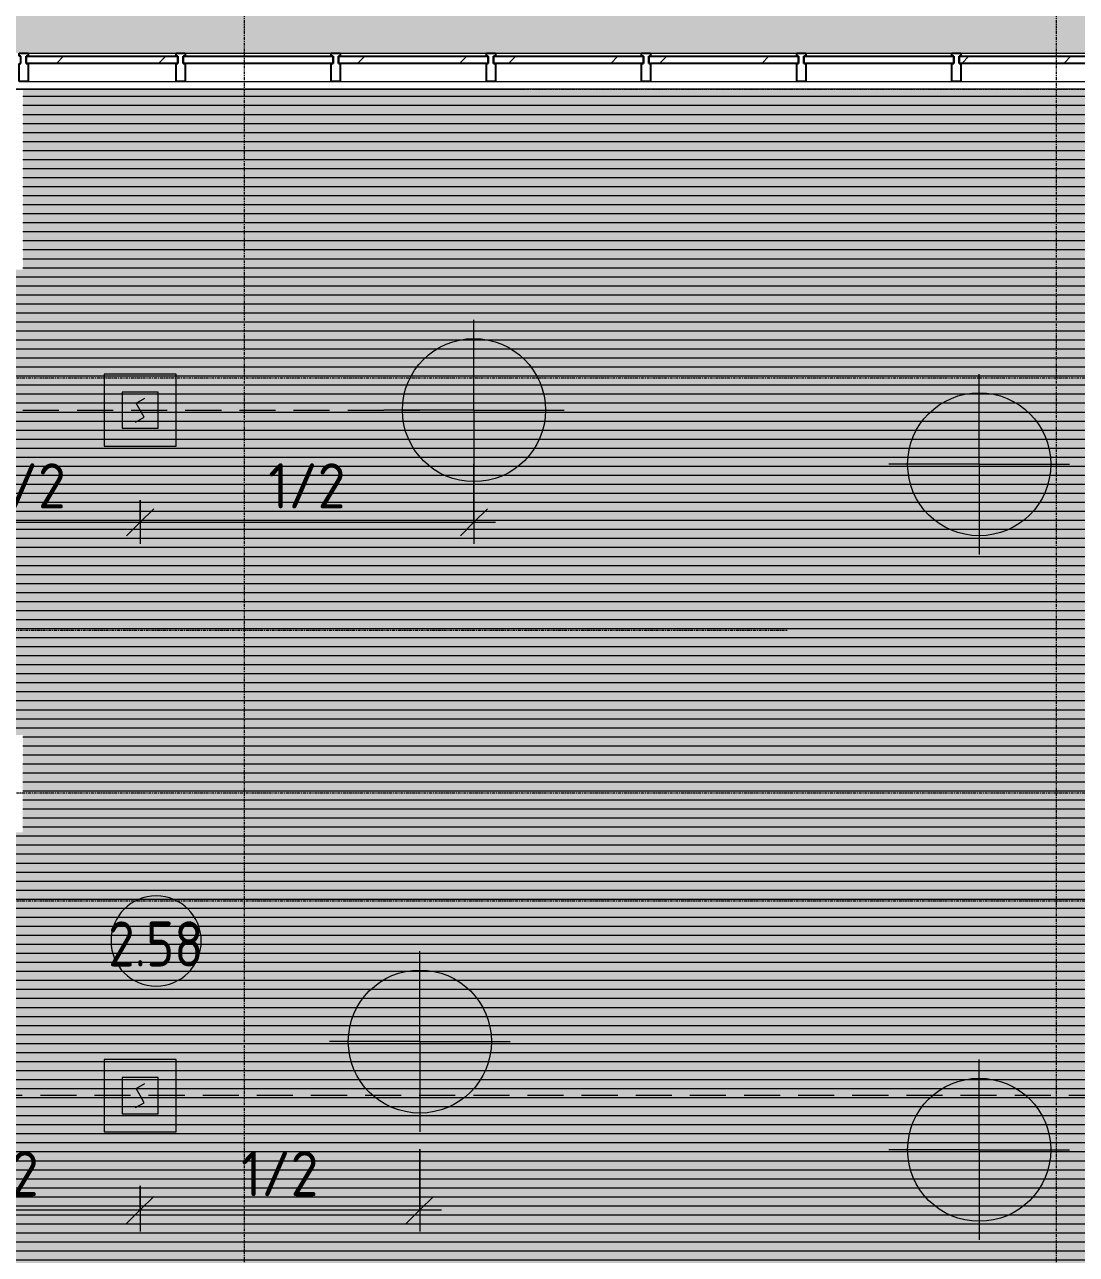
# Model space of a CAD drawing. Header units: millimetres. Extents: x -3917 to 185442, y -8553 to 29000.
# Drawn here: x 6791 to 12620, y 8541 to 15358 of the extents above; entities that cross this region are included whole.
import ezdxf

# ---------------------------------------------------------------- set-up
doc = ezdxf.new("R2010")
doc.units = ezdxf.units.MM
doc.linetypes.add('ADSK_Штрих_ш2 п1', pattern=[300, 200, -100])
doc.linetypes.add('Осевая', pattern=[31.75, 6.35, -4.7625, 15.875, -4.7625])
for name, color, linetype, lineweight in [('A-ANNO-DIMS', 7, 'Continuous', 9), ('A-ANNO-DIMS-100', 7, 'Continuous', 9), ('A-AREA-IDEN', 7, 'Continuous', 9), ('A-CLNG-PATT', 7, 'Continuous', 9), ('A-DETL-1', 7, 'ADSK_Штрих_ш2 п1', 9), ('A-GLAZ-CURT', 7, 'Continuous', 9), ('A-GLAZ-CURT-1', 7, 'Continuous', 25), ('A-GLAZ-CWMG', 7, 'Continuous', 9), ('A-GLAZ-CWMG-1', 7, 'Continuous', 25), ('Q-SPCQ', 7, 'Continuous', 9), ('Оси', 7, 'Continuous', 9), ('Оси-2', 7, 'Осевая', 9)]:
    doc.layers.add(name, color=color, linetype=linetype, lineweight=lineweight)
for name, color, linetype, lineweight, true_color in [('A-ANNO-NOTE', 1, 'Continuous', 9, 0xff0000), ('A-CLNG-1', 7, 'Continuous', 9, 0xeaeaea), ('Q-SPCQ-2', 1, 'Continuous', 9, 0xff0000)]:
    doc.layers.add(name, color=color, linetype=linetype, lineweight=lineweight, true_color=true_color)
doc.layers.add('A-CLNG-PATT-1', color=7, linetype='Continuous', lineweight=9, transparency=1)
doc.styles.add('GOST Common', font='GOST_Common.ttf', dxfattribs={"width": 0.9, "height": 250})
doc.styles.add('ISOCPEUR', font='isocpeur.ttf', dxfattribs={"width": 0.9, "height": 250})
doc.dimstyles.new('ISO-2_5_0_9К_БОЛЬШОЙ', dxfattribs={"dimscale": 304.8, "dimtxt": 248.995294, "dimasz": 0.492126, "dimexe": 0.393701, "dimexo": 0.984252, "dimgap": 0, "dimtad": 1, "dimdec": 0, "dimrnd": 10, "dimzin": 0, "dimdsep": 46, "dimtxsty": 'ISOCPEUR', "dimblk1": 'OBLIQUE', "dimblk2": 'OBLIQUE', "dimsah": 1, "dimcen": 0.09, "dimdle": 0.393701, "dimazin": 0, "dimtfac": 1, "dimtdec": 4, "dimtix": 1, "dimtmove": 0, "dimatfit": 3, "dimfxl": 1, "dimtvp": 1, "dimtolj": 1, "dimtzin": 0, "dimarcsym": 2})

# ---------------------------------------------------------------- blocks, each defined once
blk = doc.blocks.new('Системная панель - Стекло - 40мм-23997895-Сводный план потолков 2 этажа в осях 1-12')
at = {"layer": 'A-GLAZ-CURT'}
h = blk.add_hatch(dxfattribs=at)
h.set_pattern_fill('FP_71', color=256, style=0, pattern_type=2)
h.set_pattern_definition([(45, (-7320, -15083), (-282.843, 282.843), [200, -600]), (45, (-7520, -15183), (-282.843, 282.843), [600, -200]), (45, (-7120, -15283), (-282.843, 282.843), [200, -600])])
h.paths.add_polyline_path([(420, -40), (420, 0), (-420, 0), (-420, -40)])
at = {"layer": 'A-GLAZ-CURT-1'}
for p, q in [((-420, -40), (-420, 0)), ((-420, 0), (420, 0)), ((420, 0), (420, -40)), ((420, -40), (-420, -40))]:
    blk.add_line(p, q, dxfattribs=at)
blk = doc.blocks.new('Прямоугольный импост - Импост структурный с накладкой - 160мм-23997897-Сводный план потолков 2 этажа в осях 1-12')
at = {"layer": 'A-GLAZ-CWMG-1'}
for p, q in [((-50, 40), (-50, 140)), ((-50, 140), (0, 140)), ((0, 140), (0, 40)), ((-40, 40), (-50, 40)), ((-50, 0), (-40, 0)), ((-50, -17), (-50, 0)), ((-40, 0), (-40, 40)), ((0, 40), (-10, 40)), ((-10, 40), (-10, 0)), ((-10, 0), (0, 0)), ((0, 0), (0, -17)), ((0, -17), (-50, -17))]:
    blk.add_line(p, q, dxfattribs=at)
blk = doc.blocks.new('Прямоугольный импост - Импост структурный с накладкой - 160мм-23771910-Сводный план потолков 2 этажа в осях 1-12')
at = {"layer": 'A-GLAZ-CWMG'}
for p, q in [((11980, 15200), (12790, 15200)), ((11980, 15043), (12790, 15043))]:
    blk.add_line(p, q, dxfattribs=at)
blk = doc.blocks.new('Системная панель - Стекло - 40мм-23997899-Сводный план потолков 2 этажа в осях 1-12')
at = {"layer": 'A-GLAZ-CURT-1'}
for p, q in [((-415, -40), (-415, 0)), ((-415, 0), (415, 0)), ((415, 0), (415, -40)), ((415, -40), (-415, -40))]:
    blk.add_line(p, q, dxfattribs=at)
blk = doc.blocks.new('Прямоугольный импост - Импост структурный с накладкой - 160мм-23997894-Сводный план потолков 2 этажа в осях 1-12')
at = {"layer": 'A-GLAZ-CWMG-1'}
for p, q in [((25, 140), (-25, 140)), ((-25, 140), (-25, 40)), ((25, 40), (25, 140)), ((-25, 40), (-15, 40)), ((-15, 0), (-25, 0)), ((-25, 0), (-25, -17)), ((-15, 40), (-15, 0)), ((15, 0), (15, 40)), ((15, 40), (25, 40)), ((25, 0), (15, 0)), ((25, -17), (25, 0)), ((-25, -17), (25, -17))]:
    blk.add_line(p, q, dxfattribs=at)
blk = doc.blocks.new('Системная панель - Стекло - 40мм-V60-Сводный план потолков 2 этажа в осях 1-12')
at = {"layer": 'A-GLAZ-CURT'}
h = blk.add_hatch(dxfattribs=at)
h.set_pattern_fill('FP_74', color=256, style=0, pattern_type=2)
h.set_pattern_definition([(45, (-9045, -15083), (-282.843, 282.843), [200, -600]), (45, (-9245, -15183), (-282.843, 282.843), [600, -200]), (45, (-8845, -15283), (-282.843, 282.843), [200, -600])])
h.paths.add_polyline_path([(415, -40), (415, 0), (-415, 0), (-415, -40), (293.7, -40)])
at = {"layer": 'A-GLAZ-CURT-1'}
for p, q in [((-415, -40), (-415, 0)), ((-415, 0), (415, 0)), ((415, 0), (415, -40)), ((415, -40), (-415, -40))]:
    blk.add_line(p, q, dxfattribs=at)
blk = doc.blocks.new('Системная панель - Стекло - 40мм-V61-Сводный план потолков 2 этажа в осях 1-12')
at = {"layer": 'A-GLAZ-CURT'}
h = blk.add_hatch(dxfattribs=at)
h.set_pattern_fill('FP_75', color=256, style=0, pattern_type=2)
h.set_pattern_definition([(45, (-9905, -15083), (-282.843, 282.843), [200, -600]), (45, (-10105, -15183), (-282.843, 282.843), [600, -200]), (45, (-9705, -15283), (-282.843, 282.843), [200, -600])])
h.paths.add_polyline_path([(415, -40), (415, 0), (-415, 0), (-415, -40)])
at = {"layer": 'A-GLAZ-CURT-1'}
for p, q in [((-415, -40), (-415, 0)), ((-415, 0), (415, 0)), ((415, 0), (415, -40)), ((415, -40), (-415, -40))]:
    blk.add_line(p, q, dxfattribs=at)
blk = doc.blocks.new('Системная панель - Стекло - 40мм-V62-Сводный план потолков 2 этажа в осях 1-12')
at = {"layer": 'A-GLAZ-CURT-1'}
for p, q in [((-415, -40), (-415, 0)), ((-415, 0), (415, 0)), ((415, 0), (415, -40)), ((415, -40), (-415, -40))]:
    blk.add_line(p, q, dxfattribs=at)
blk = doc.blocks.new('Прямоугольный импост - Импост структурный с накладкой - 160мм-23771929-Сводный план потолков 2 этажа в осях 1-12')
at = {"layer": 'A-GLAZ-CWMG'}
for p, q in [((6810, 15200), (7630, 15200)), ((6810, 15043), (7630, 15043))]:
    blk.add_line(p, q, dxfattribs=at)
blk = doc.blocks.new('Системная панель - Стекло - 40мм-V63-Сводный план потолков 2 этажа в осях 1-12')
at = {"layer": 'A-GLAZ-CURT'}
h = blk.add_hatch(dxfattribs=at)
h.set_pattern_fill('FP_76', color=256, style=0, pattern_type=2)
h.set_pattern_definition([(45, (-12485, -15083), (-282.843, 282.843), [200, -600]), (45, (-12685, -15183), (-282.843, 282.843), [600, -200]), (45, (-12285, -15283), (-282.843, 282.843), [200, -600])])
h.paths.add_polyline_path([(415, -40), (415, 0), (-415, 0), (-415, -40)])
at = {"layer": 'A-GLAZ-CURT-1'}
for p, q in [((-415, -40), (-415, 0)), ((-415, 0), (415, 0)), ((415, 0), (415, -40)), ((415, -40), (-415, -40))]:
    blk.add_line(p, q, dxfattribs=at)
blk = doc.blocks.new('Системная панель - Стекло - 40мм-V64-Сводный план потолков 2 этажа в осях 1-12')
at = {"layer": 'A-GLAZ-CURT'}
h = blk.add_hatch(dxfattribs=at)
h.set_pattern_fill('FP_77', color=256, style=0, pattern_type=2)
h.set_pattern_definition([(45, (-10765, -15083), (-282.843, 282.843), [200, -600]), (45, (-10965, -15183), (-282.843, 282.843), [600, -200]), (45, (-10565, -15283), (-282.843, 282.843), [200, -600])])
h.paths.add_polyline_path([(415, -40), (415, 0), (-415, 0), (-415, -40), (-203.8, -40)])
at = {"layer": 'A-GLAZ-CURT-1'}
for p, q in [((-415, -40), (-415, 0)), ((-415, 0), (415, 0)), ((415, 0), (415, -40)), ((415, -40), (-415, -40))]:
    blk.add_line(p, q, dxfattribs=at)
blk = doc.blocks.new('Извещатель потолочный - Монтируемые на перекрытии-30351624-Сводный план потолков 2 этажа в осях 1-12')
at = {"layer": 'Q-SPCQ'}
for p, q in [((-300, 300), (-300, -100)), ((100, 300), (-300, 300)), ((100, -100), (100, 300)), ((0, 200), (-200, 200)), ((-200, 200), (-200, 0)), ((-122.5, 139), (-74.9, 166.5)), ((-100, 100), (-122.5, 139)), ((0, 0), (0, 200)), ((-77.5, 61), (-100, 100)), ((-200, 0), (0, 0)), ((-125.1, 33.5), (-77.5, 61)), ((-300, -100), (100, -100))]:
    blk.add_line(p, q, dxfattribs=at)
blk = doc.blocks.new('DIMBLOCK17-Сводный план потолков 2 этажа в осях 1-12')
at = {"layer": 'A-ANNO-DIMS-100', "lineweight": 20}
for p, q in [((-1645.1, 17000), (-1720.1, 17075)), ((-1645.1, 17000), (-1570.1, 16925)), ((-1645.1, 15000), (-1720.1, 15075)), ((-1645.1, 15000), (-1570.1, 14925))]:
    blk.add_line(p, q, dxfattribs=at)
at = {"layer": 'A-ANNO-DIMS-100'}
for p, q in [((-1839, 17000), (-1525.1, 17000)), ((-1645.1, 17000), (-1839, 17000)), ((-1645.1, 17000), (-1645.1, 15000)), ((9560.6, 15000), (-1765.1, 15000)), ((-1645.1, 15000), (9560.6, 15000))]:
    blk.add_line(p, q, dxfattribs=at)
at = {"layer": 'A-ANNO-DIMS-100', "color": 0, "insert": (-1971.7, 15684), "char_height": 250, "width": 758.478, "attachment_point": 1, "rotation": 90, "line_spacing_factor": 1.149209, "style": 'ISOCPEUR'}
blk.add_mtext('2000', dxfattribs=at)
blk = doc.blocks.new('_Oblique')
at = {"color": 0, "linetype": 'ByBlock', "lineweight": -2}
blk.add_line((-0.5, -0.5), (0.5, 0.5), dxfattribs=at)
blk = doc.blocks.new('DIMBLOCK18-Сводный план потолков 2 этажа в осях 1-12')
at = {"layer": 'A-ANNO-DIMS-100', "lineweight": 20}
for p, q in [((-1645.1, 15000), (-1720.1, 15075)), ((-1645.1, 15000), (-1570.1, 14925)), ((-1645.1, 13400), (-1720.1, 13475)), ((-1645.1, 13400), (-1570.1, 13325))]:
    blk.add_line(p, q, dxfattribs=at)
at = {"layer": 'A-ANNO-DIMS-100'}
for p, q in [((9560.6, 15000), (-1765.1, 15000)), ((-1645.1, 15000), (-1645.1, 13400)), ((-1645.1, 15000), (9560.6, 15000)), ((-1839, 13400), (-1525.1, 13400)), ((-1645.1, 13400), (-1839, 13400))]:
    blk.add_line(p, q, dxfattribs=at)
at = {"layer": 'A-ANNO-DIMS-100', "color": 0, "insert": (-1971.7, 13905.5), "char_height": 250, "width": 706.764, "attachment_point": 1, "rotation": 90, "line_spacing_factor": 1.149209, "style": 'ISOCPEUR'}
blk.add_mtext('1600', dxfattribs=at)
blk = doc.blocks.new('Марка_Помещения - Номер-25198446-Сводный план потолков 2 этажа в осях 1-12')
at = {"layer": 'A-AREA-IDEN'}
for start, end in [(360, 180), (180, 360)]:
    blk.add_arc((0, 0), 2.5, start, end, dxfattribs=at)
blk = doc.blocks.new('DIMBLOCK51-Сводный план потолков 2 этажа в осях 1-12')
at = {"layer": 'A-ANNO-DIMS-100', "lineweight": 20}
for p, q in [((5881, 8787.2), (5956, 8862.2)), ((7431, 8787.2), (7506, 8862.2)), ((5881, 8787.2), (5806, 8712.2)), ((7431, 8787.2), (7356, 8712.2))]:
    blk.add_line(p, q, dxfattribs=at)
at = {"layer": 'A-ANNO-DIMS-100'}
for p, q in [((7431, 8921), (7431, 8667.2)), ((7431, 8787.2), (7431, 8921)), ((5881, 8812.1), (5881, 8667.2)), ((5881, 8787.2), (5881, 8812.1)), ((5761, 8787.2), (7431, 8787.2))]:
    blk.add_line(p, q, dxfattribs=at)
at = {"layer": 'A-ANNO-DIMS-100', "color": 0, "insert": (6440.5, 9113.8), "char_height": 250, "width": 517.144, "attachment_point": 1, "line_spacing_factor": 1.149209, "style": 'ISOCPEUR'}
blk.add_mtext('1/2', dxfattribs=at)
blk = doc.blocks.new('DIMBLOCK52-Сводный план потолков 2 этажа в осях 1-12')
at = {"layer": 'A-ANNO-DIMS-100'}
for p, q in [((8981, 9123.5), (8981, 8667.2)), ((8981, 8787.2), (8981, 9123.5)), ((7431, 8921), (7431, 8667.2)), ((7431, 8787.2), (7431, 8921)), ((7431, 8787.2), (9101, 8787.2))]:
    blk.add_line(p, q, dxfattribs=at)
at = {"layer": 'A-ANNO-DIMS-100', "lineweight": 20}
for p, q in [((7431, 8787.2), (7506, 8862.2)), ((8981, 8787.2), (9056, 8862.2)), ((7431, 8787.2), (7356, 8712.2)), ((8981, 8787.2), (8906, 8712.2))]:
    blk.add_line(p, q, dxfattribs=at)
at = {"layer": 'A-ANNO-DIMS-100', "color": 0, "insert": (7990.5, 9113.8), "char_height": 250, "width": 517.144, "attachment_point": 1, "line_spacing_factor": 1.149209, "style": 'ISOCPEUR'}
blk.add_mtext('1/2', dxfattribs=at)
blk = doc.blocks.new('DIMBLOCK57-Сводный план потолков 2 этажа в осях 1-12')
at = {"layer": 'A-ANNO-DIMS-100'}
for p, q in [((6181, 12323.5), (6181, 12719.5)), ((7431, 12721), (7431, 12479.5)), ((7431, 12599.5), (7431, 12721)), ((6061, 12599.5), (7431, 12599.5)), ((6181, 12599.5), (6181, 12323.5))]:
    blk.add_line(p, q, dxfattribs=at)
at = {"layer": 'A-ANNO-DIMS-100', "lineweight": 20}
for p, q in [((6181, 12599.5), (6256, 12674.5)), ((7431, 12599.5), (7506, 12674.5)), ((6181, 12599.5), (6106, 12524.5)), ((7431, 12599.5), (7356, 12524.5))]:
    blk.add_line(p, q, dxfattribs=at)
at = {"layer": 'A-ANNO-DIMS-100', "color": 0, "insert": (6590.5, 12926.1), "char_height": 250, "width": 517.144, "attachment_point": 1, "line_spacing_factor": 1.149209, "style": 'ISOCPEUR'}
blk.add_mtext('1/2', dxfattribs=at)
blk = doc.blocks.new('DIMBLOCK58-Сводный план потолков 2 этажа в осях 1-12')
at = {"layer": 'A-ANNO-DIMS-100'}
for p, q in [((9281, 12921), (9281, 12479.5)), ((9281, 12599.5), (9281, 12921)), ((7431, 12721), (7431, 12479.5)), ((7431, 12599.5), (7431, 12721)), ((7431, 12599.5), (9401, 12599.5))]:
    blk.add_line(p, q, dxfattribs=at)
at = {"layer": 'A-ANNO-DIMS-100', "lineweight": 20}
for p, q in [((7431, 12599.5), (7506, 12674.5)), ((9281, 12599.5), (9356, 12674.5)), ((7431, 12599.5), (7356, 12524.5)), ((9281, 12599.5), (9206, 12524.5))]:
    blk.add_line(p, q, dxfattribs=at)
at = {"layer": 'A-ANNO-DIMS-100', "color": 0, "insert": (8140.5, 12926.1), "char_height": 250, "width": 517.144, "attachment_point": 1, "line_spacing_factor": 1.149209, "style": 'ISOCPEUR'}
blk.add_mtext('1/2', dxfattribs=at)

msp = doc.modelspace()

# ---------------------------------------------------------------- hatches: boundary and pattern name
at = {"layer": 'A-CLNG-PATT'}
h = msp.add_hatch(dxfattribs=at)
h.set_pattern_fill('FP_86', color=256, style=0, pattern_type=2)
h.set_pattern_definition([(0, (10060, 11460.5), (0, -50), [])])
h.paths.add_polyline_path([(1270, 7921), (19989, 7921), (19989, 10879), (13674.3, 10879), (13674.3, 15000), (6781, 15000), (6781, 13999), (4281, 13999), (4281, 10879), (546, 10879), (546, 10600), (131, 10599), (131, 8521), (1270, 8520), (1270, 8263.6)])
h.paths.add_polyline_path([(6260, 10880), (6240, 10880), (6240, 11421), (6781, 11421), (6780, 10880), (6760, 10880)])
at = {"layer": 'A-CLNG-PATT-1'}
h = msp.add_hatch(color=256, dxfattribs=at)
h.paths.add_polyline_path([(12800, 15200), (13690, 15200), (13690, 26500), (9730, 26500), (9730, 26480), (9090, 26480), (9090, 26500), (4680, 26500), (4680, 26480), (4061.1, 26480), (4061.1, 22220), (4680, 22220), (4680, 21580), (4061.1, 21580), (4061.1, 18450), (4066.1, 18450.3), (4066.2, 18470.3), (4680, 18469.2), (4680, 17830), (4064.8, 17830), (4064.8, 17850), (4061.1, 17850), (4060, 15200), (12790, 15200)])
h.paths.add_polyline_path([(13464.9, 17951.5), (13418.1, 17963), (13375.4, 17985.4), (13339.3, 18017.4), (13311.9, 18057.1), (13294.8, 18102.1), (13289, 18150), (13294.8, 18197.9), (13311.9, 18242.9), (13339.3, 18282.6), (13375.4, 18314.6), (13418.1, 18337), (13464.9, 18348.5), (13513.1, 18348.5), (13559.9, 18337), (13602.6, 18314.6), (13638.7, 18282.6), (13666.1, 18242.9), (13683.2, 18197.9), (13689, 18150), (13683.2, 18102.1), (13666.1, 18057.1), (13638.7, 18017.4), (13602.6, 17985.4), (13559.9, 17963), (13513.1, 17951.5)])
h.paths.add_polyline_path([(13513.1, 23241.5), (13464.9, 23241.5), (13418.1, 23253), (13375.4, 23275.4), (13339.3, 23307.4), (13311.9, 23347.1), (13294.8, 23392.1), (13289, 23440), (13294.8, 23487.9), (13311.9, 23532.9), (13339.3, 23572.6), (13375.4, 23604.6), (13418.1, 23627), (13464.9, 23638.5), (13513.1, 23638.5), (13559.9, 23627), (13602.6, 23604.6), (13638.7, 23572.6), (13666.1, 23532.9), (13683.2, 23487.9), (13689, 23440), (13683.2, 23392.1), (13666.1, 23347.1), (13638.7, 23307.4), (13602.6, 23275.4), (13559.9, 23253)])
h = msp.add_hatch(color=256, dxfattribs=at)
h.paths.add_polyline_path([(1270, 7921), (19989, 7921), (19989, 10879), (13674.3, 10879), (13674.3, 15000), (6781, 15000), (6781, 13999), (4281, 13999), (4281, 10879), (546, 10879), (546, 10600), (131, 10599), (131, 8521), (1270, 8520), (1270, 8263.6)])
h.paths.add_polyline_path([(6260, 10880), (6240, 10880), (6240, 11421), (6781, 11421), (6780, 10880), (6760, 10880)])

# ---------------------------------------------------------------- linework, layer by layer
at = {"layer": 'A-ANNO-NOTE'}
for p, q in [((9281, 13221), (9281, 13721)), ((12081, 12921), (12081, 13421)), ((9281, 13221), (8781, 13221)), ((9281, 13221), (9281, 12721)), ((9281, 13221), (9781, 13221)), ((12081, 12921), (11581, 12921)), ((12081, 12921), (12081, 12421)), ((12081, 12921), (12581, 12921)), ((8981, 9721), (8981, 10221)), ((8981, 9721), (8481, 9721)), ((8981, 9721), (8981, 9221)), ((8981, 9721), (9481, 9721)), ((12081, 9121), (12081, 9621)), ((12081, 9121), (11581, 9121)), ((12081, 9121), (12081, 8621)), ((12081, 9121), (12581, 9121))]:
    msp.add_line(p, q, dxfattribs=at)
for centre in [(9281, 13221), (12081, 12921), (8981, 9721), (12081, 9121)]:
    msp.add_circle(centre, 396.5, dxfattribs=at)
at = {"layer": 'A-CLNG-1'}
for p, q in [((6760, 15200), (13690, 15200)), ((13674.3, 15000), (6781, 15000))]:
    msp.add_line(p, q, dxfattribs=at)
at = {"layer": 'A-DETL-1'}
for p, q in [((5881, 13221), (8981, 13221)), ((38277.7, 9421), (110, 9421))]:
    msp.add_line(p, q, dxfattribs=at)
at = {"layer": 'Оси'}
msp.add_line((11017.2, 12000), (11013.2, 12000), dxfattribs=at)
at = {"layer": 'Оси-2'}
for p, q in [((8010, 593.7), (8010, 24898.1)), ((12510, 593.7), (12510, 24898.1)), ((-599.2, 15000), (35390, 15000)), ((-599.2, 13400), (35390, 13400)), ((11013.2, 12000), (-599.2, 12000)), ((-599.2, 11100), (35990, 11100)), ((670.8, 10500), (35990, 10500))]:
    msp.add_line(p, q, dxfattribs=at)

# ---------------------------------------------------------------- block references
at = {"layer": 'A-AREA-IDEN', "xscale": 99.99999999999993, "yscale": 99.99999999999993, "zscale": 99.99999999999993}
msp.add_blockref('Марка_Помещения - Номер-25198446-Сводный план потолков 2 этажа в осях 1-12', (7519.5, 10278.3), dxfattribs=at)
at = {"layer": 'A-GLAZ-CURT'}
for name, p in [('Системная панель - Стекло - 40мм-23997895-Сводный план потолков 2 этажа в осях 1-12', (7220, 15183)), ('Системная панель - Стекло - 40мм-V62-Сводный план потолков 2 этажа в осях 1-12', (8085, 15183)), ('Системная панель - Стекло - 40мм-V60-Сводный план потолков 2 этажа в осях 1-12', (8945, 15183)), ('Системная панель - Стекло - 40мм-V61-Сводный план потолков 2 этажа в осях 1-12', (9805, 15183)), ('Системная панель - Стекло - 40мм-V64-Сводный план потолков 2 этажа в осях 1-12', (10665, 15183)), ('Системная панель - Стекло - 40мм-23997899-Сводный план потолков 2 этажа в осях 1-12', (11525, 15183)), ('Системная панель - Стекло - 40мм-V63-Сводный план потолков 2 этажа в осях 1-12', (12385, 15183))]:
    msp.add_blockref(name, p, dxfattribs=at)
at = {"layer": 'A-GLAZ-CWMG', "rotation": 180}
msp.add_blockref('Прямоугольный импост - Импост структурный с накладкой - 160мм-23997897-Сводный план потолков 2 этажа в осях 1-12', (6760, 15183), dxfattribs=at)
at = {"layer": 'A-GLAZ-CWMG'}
for name, p in [('Прямоугольный импост - Импост структурный с накладкой - 160мм-23771929-Сводный план потолков 2 этажа в осях 1-12', (0, 0)), ('Прямоугольный импост - Импост структурный с накладкой - 160мм-23771910-Сводный план потолков 2 этажа в осях 1-12', (-4300, 0)), ('Прямоугольный импост - Импост структурный с накладкой - 160мм-23771910-Сводный план потолков 2 этажа в осях 1-12', (-3440, 0)), ('Прямоугольный импост - Импост структурный с накладкой - 160мм-23771910-Сводный план потолков 2 этажа в осях 1-12', (-2580, 0)), ('Прямоугольный импост - Импост структурный с накладкой - 160мм-23771910-Сводный план потолков 2 этажа в осях 1-12', (-1720, 0)), ('Прямоугольный импост - Импост структурный с накладкой - 160мм-23771910-Сводный план потолков 2 этажа в осях 1-12', (-860, 0)), ('Прямоугольный импост - Импост структурный с накладкой - 160мм-23771910-Сводный план потолков 2 этажа в осях 1-12', (0, 0))]:
    msp.add_blockref(name, p, dxfattribs=at)
at = {"layer": 'A-GLAZ-CWMG', "extrusion": (0, 0, -1), "rotation": 180}
for p in [(-7655, 15183), (-8515, 15183), (-9375, 15183), (-10235, 15183), (-11095, 15183), (-11955, 15183)]:
    msp.add_blockref('Прямоугольный импост - Импост структурный с накладкой - 160мм-23997894-Сводный план потолков 2 этажа в осях 1-12', p, dxfattribs=at)
at = {"layer": 'Q-SPCQ-2'}
for p in [(7531, 13121), (7531, 9321)]:
    msp.add_blockref('Извещатель потолочный - Монтируемые на перекрытии-30351624-Сводный план потолков 2 этажа в осях 1-12', p, dxfattribs=at)

# ---------------------------------------------------------------- texts
at = {"layer": 'A-AREA-IDEN', "insert": (7253.7, 10386.8), "char_height": 250, "width": 663.797, "attachment_point": 1, "style": 'GOST Common'}
msp.add_mtext('2.58', dxfattribs=at)

# ---------------------------------------------------------------- dimensions: what is measured, and where the dimension line sits
at = {"layer": 'A-ANNO-DIMS'}
for base, p1, p2, override, picture, middle in [((-1645.1, 15000), (-1539, 17000), (9860.6, 15000), {"dimpost": '<>', "dimfxl": 11573.73978}, 'DIMBLOCK17-Сводный план потолков 2 этажа в осях 1-12', (-1770.1, 16000)), ((-1645.1, 13400), (9860.6, 15000), (-1539, 13400), {"dimpost": '<>', "dimfxl": 11511.361874}, 'DIMBLOCK18-Сводный план потолков 2 этажа в осях 1-12', (-1770.1, 14200))]:
    dim = msp.add_linear_dim(base=base, p1=p1, p2=p2, angle=90, dimstyle='ISO-2_5_0_9К_БОЛЬШОЙ', override=override, dxfattribs=at)
    dim.commit()
    dim.dimension.update_dxf_attribs({"geometry": picture, "text_midpoint": middle})
for base, p1, p2, override, picture, middle in [((9281, 12599.5), (7431, 13021), (9281, 13221), {"dimpost": '<>', "dimfxl": 1860.779421}, 'DIMBLOCK58-Сводный план потолков 2 этажа в осях 1-12', (8356, 12724.5)), ((7431, 12599.5), (6181, 12623.5), (7431, 13021), {"dimpost": '<>', "dimfxl": 1311.680683}, 'DIMBLOCK57-Сводный план потолков 2 этажа в осях 1-12', (6806, 12724.5)), ((8981, 8787.2), (7431, 9221), (8981, 9423.5), {"dimpost": '<>', "dimfxl": 1563.17187}, 'DIMBLOCK52-Сводный план потолков 2 этажа в осях 1-12', (8206, 8912.2)), ((7431, 8787.2), (5881, 9112.1), (7431, 9221), {"dimpost": '<>', "dimfxl": 1553.823703}, 'DIMBLOCK51-Сводный план потолков 2 этажа в осях 1-12', (6656, 8912.2))]:
    dim = msp.add_linear_dim(base=base, p1=p1, p2=p2, text='1/2', dimstyle='ISO-2_5_0_9К_БОЛЬШОЙ', override=override, dxfattribs=at)
    dim.commit()
    dim.dimension.update_dxf_attribs({"geometry": picture, "text_midpoint": middle})

doc.saveas('drawing.dxf')
